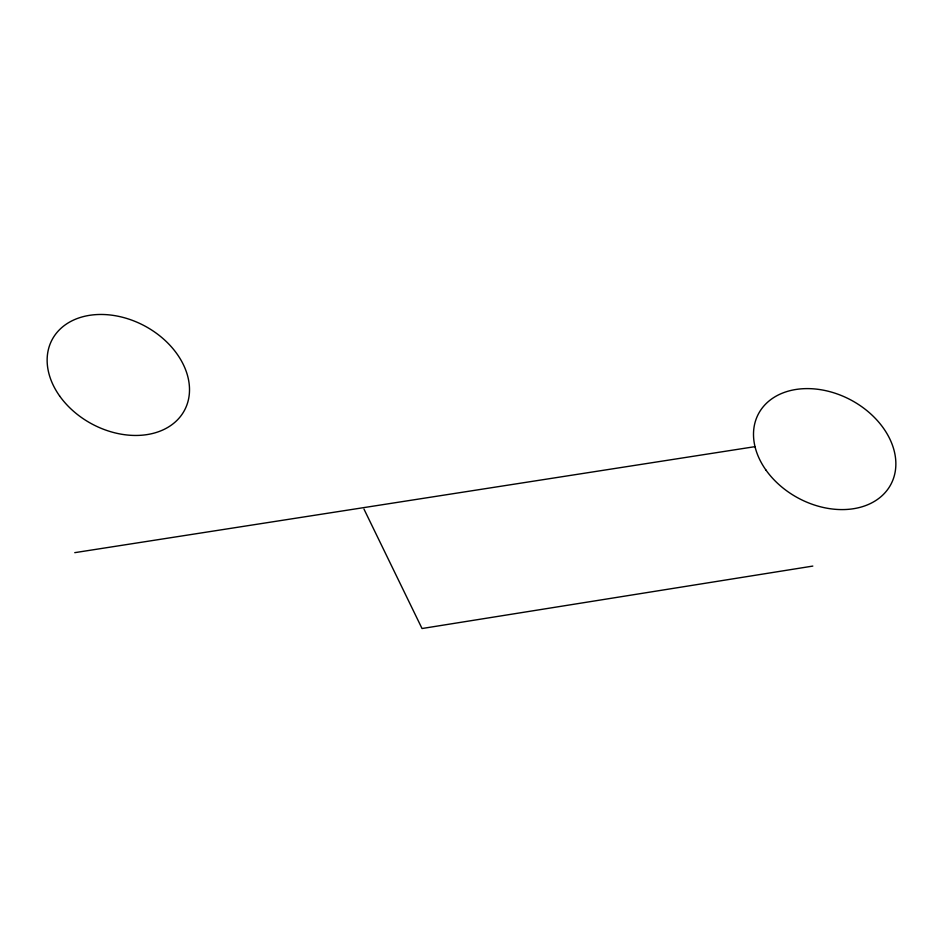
<?xml version="1.0" encoding="UTF-8"?>
<svg xmlns="http://www.w3.org/2000/svg" width="943" height="943" viewBox="0 0 943 943"><rect width="100%" height="100%" fill="white"/><g stroke="black" fill="none" stroke-linecap="round" stroke-linejoin="round"><path stroke-width="1.41" d="M812.819 566.083L422.028 628.521L363.986 509.126M74.756 552.657L754.777 446.687M59.562 395.883A75.016 55.661 28.1 0 0 182.494 413.659A75.016 55.661 28.1 0 0 112.901 315.339A75.016 55.661 28.1 0 0 59.562 395.883M765.928 470.027A75.016 55.661 28.1 0 0 888.848 487.802A75.016 55.661 28.1 0 0 819.267 389.483A75.016 55.661 28.1 0 0 765.928 470.027"/></g></svg>
